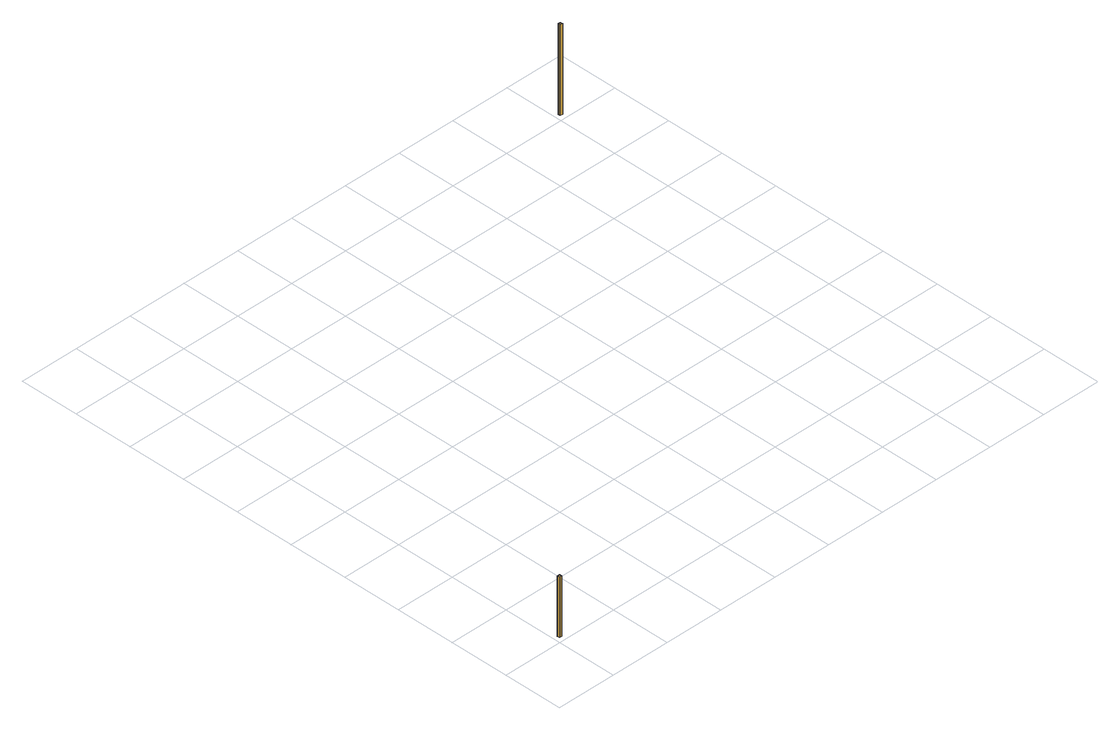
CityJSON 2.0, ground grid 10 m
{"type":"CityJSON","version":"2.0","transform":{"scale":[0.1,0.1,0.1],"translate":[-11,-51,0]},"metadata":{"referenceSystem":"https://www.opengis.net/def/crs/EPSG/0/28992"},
"CityObjects":{
"cityfurniture1":{"type":"CityFurniture","attributes":{"description":"Pole upon which WeatherStation 1 is placed","name":"Weather station pole 1","class":"Pole","function":"Mounting Pole","usage":"Mounting Pole"},"geometry":[{"type":"MultiSurface","lod":"1","boundaries":[[[0,1,2,3]],[[2,4,5,3]],[[1,6,4,2]],[[0,7,6,1]],[[3,5,7,0]],[[4,6,7,5]]]}]},
"cityfurniture2":{"type":"CityFurniture","attributes":{"description":"Pole upon which WeatherStation 2 is placed","name":"Weather station pole 2","class":"Pole","function":"Mounting Pole","usage":"Mounting Pole"},"geometry":[{"type":"MultiSurface","lod":"1","boundaries":[[[8,9,10,11]],[[10,12,13,11]],[[9,14,12,10]],[[8,15,14,9]],[[11,13,15,8]],[[12,14,15,13]]]}]}
},
"vertices":[
[12,8,0],[8,8,0],[8,12,0],[12,12,0],[8,12,100],[12,12,100],[8,8,100],[12,8,100],
[812,808,0],[808,808,0],[808,812,0],[812,812,0],[808,812,150],[812,812,150],[808,808,150],[812,808,150]
]}
